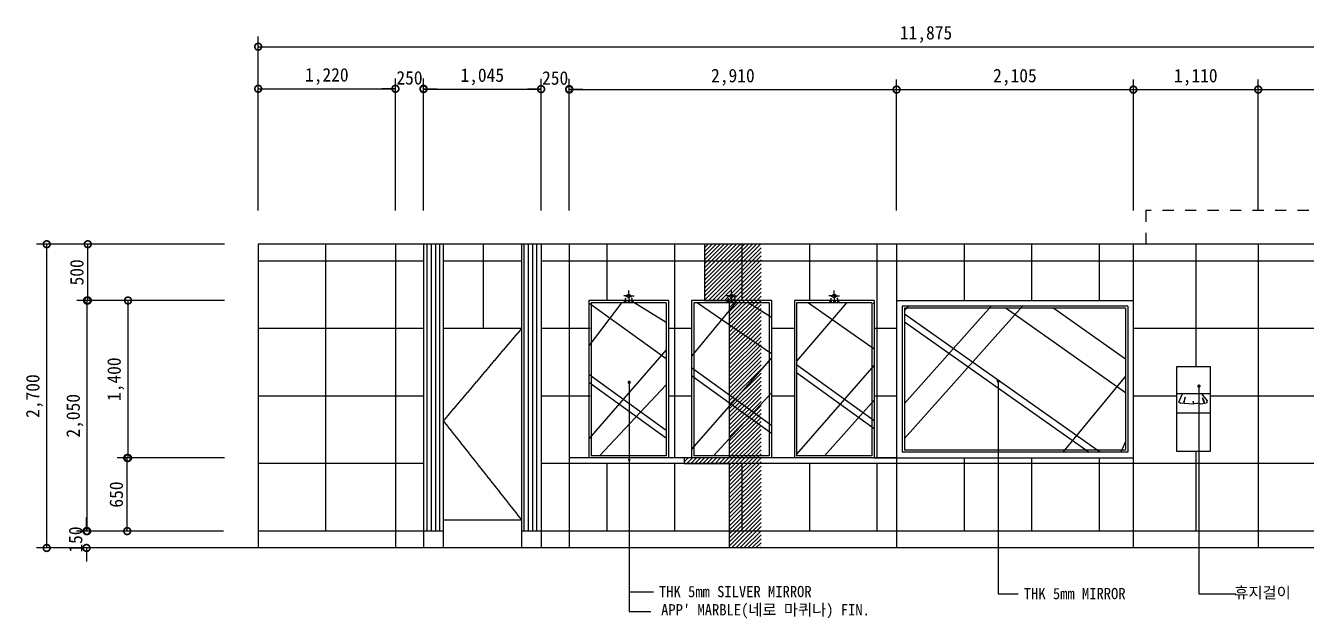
# Model space of a CAD drawing. Header units: inches. Extents: x -1249499 to 290957, y -589671 to 1013543.
# Drawn here: x -1177426 to -1166040, y 249764 to 255034 of the extents above; entities that cross this region are included whole.
import ezdxf

# ---------------------------------------------------------------- set-up
doc = ezdxf.new("R2010")
doc.units = ezdxf.units.IN
doc.header["$MEASUREMENT"] = 0
for name, pattern in [('CEN', [62, 60, -1, 0, -1]), ('HID2', [1.15, 0.75, -0.4]), ('HIDDEN', [2, 1, -1])]:
    doc.linetypes.add(name, pattern=pattern)
for name, color, linetype in [('5', 5, 'Continuous'), ('6', 6, 'Continuous'), ('CEN', 1, 'CEN'), ('DIM', 1, 'Continuous'), ('H', 8, 'Continuous'), ('text', 7, 'Continuous'), ('WALL1', 3, 'Continuous'), ('내벽', 177, 'Continuous')]:
    doc.layers.add(name, color=color, linetype=linetype)
doc.styles.get("Standard").update_dxf_attribs({"font": 'DotumChe.ttf'})
doc.dimstyles.new('STANDARD-600', dxfattribs={"dimtxt": 1000, "dimasz": 400, "dimexe": 800, "dimexo": 800, "dimgap": 400, "dimtad": 1, "dimdec": 0, "dimzin": 0, "dimdsep": 46, "dimlunit": 6, "dimtxsty": 'Standard', "dimsah": 1, "dimcen": 0.135, "dimclrd": 256, "dimclre": 256, "dimclrt": 4, "dimadec": 0, "dimazin": 0, "dimtfac": 1, "dimtdec": 0, "dimtofl": 0, "dimtmove": 2, "dimatfit": 3, "dimfxl": 1, "dimtolj": 1, "dimtzin": 0, "dimarcsym": 0})

# ---------------------------------------------------------------- blocks, each defined once
blk = doc.blocks.new('_DOTSMALL')
at = {"color": 0, "linetype": 'ByBlock', "const_width": 0.5}
blk.add_lwpolyline([(-0.0625, 0, 1), (0.0625, 0, 1)], format="xyb", close=True, dxfattribs=at)
blk = doc.blocks.new('*D983')
at = {"layer": 'DEFPOINTS', "color": 0, "transparency": 16777216}
for p in [(-1163483, 254846), (-1175358, 253090), (-1163483, 253090)]:
    blk.add_point(p, dxfattribs=at)
at = {"layer": 'H', "color": 0, "lineweight": -2, "transparency": 16777216}
for p, q in [((-1175358, 253390), (-1175358, 254936)), ((-1163483, 253390), (-1163483, 254936)), ((-1175358, 254846), (-1163483, 254846))]:
    blk.add_line(p, q, dxfattribs=at)
at = {"layer": 'H', "color": 0, "lineweight": -2, "transparency": 16777216, "xscale": 120, "yscale": 120, "zscale": 120, "rotation": 180}
blk.add_blockref('_DOTSMALL', (-1175358, 254846), dxfattribs=at)
at = {"layer": 'H', "color": 0, "lineweight": -2, "transparency": 16777216, "xscale": 120, "yscale": 120, "zscale": 120}
blk.add_blockref('_DOTSMALL', (-1163483, 254846), dxfattribs=at)
at = {"layer": 'H', "color": 4, "transparency": 16777216, "insert": (-1169421, 254955), "char_height": 120, "attachment_point": 5}
blk.add_mtext('\\A1;11,875', dxfattribs=at)
blk = doc.blocks.new('*D984')
at = {"layer": 'DEFPOINTS', "color": 0, "transparency": 16777216}
for p in [(-1165038, 254465), (-1166468, 253090), (-1165038, 253090)]:
    blk.add_point(p, dxfattribs=at)
at = {"layer": 'H', "color": 0, "lineweight": -2, "transparency": 16777216}
for p, q in [((-1166468, 253390), (-1166468, 254555)), ((-1165038, 253390), (-1165038, 254555)), ((-1166468, 254465), (-1165038, 254465))]:
    blk.add_line(p, q, dxfattribs=at)
at = {"layer": 'H', "color": 0, "lineweight": -2, "transparency": 16777216, "xscale": 120, "yscale": 120, "zscale": 120, "rotation": 180}
blk.add_blockref('_DOTSMALL', (-1166468, 254465), dxfattribs=at)
at = {"layer": 'H', "color": 0, "lineweight": -2, "transparency": 16777216, "xscale": 120, "yscale": 120, "zscale": 120}
blk.add_blockref('_DOTSMALL', (-1165038, 254465), dxfattribs=at)
at = {"layer": 'H', "color": 4, "transparency": 16777216, "insert": (-1165753, 254574), "char_height": 120, "attachment_point": 5}
blk.add_mtext('\\A1;1,430', dxfattribs=at)
blk = doc.blocks.new('*D1045')
at = {"layer": 'DEFPOINTS', "color": 0, "transparency": 16777216}
for p in [(-1177238, 253090), (-1175358, 253090), (-1175358, 250390)]:
    blk.add_point(p, dxfattribs=at)
at = {"layer": 'H', "color": 0, "lineweight": -2, "transparency": 16777216}
for p, q in [((-1175658, 253090), (-1177328, 253090)), ((-1177238, 250390), (-1177238, 253090)), ((-1175658, 250390), (-1177328, 250390))]:
    blk.add_line(p, q, dxfattribs=at)
at = {"layer": 'H', "color": 0, "lineweight": -2, "transparency": 16777216, "xscale": 120, "yscale": 120, "zscale": 120}
for p, rotation in [((-1177238, 253090), 90), ((-1177238, 250390), 270)]:
    blk.add_blockref('_DOTSMALL', p, dxfattribs=dict(at, rotation=rotation))
at = {"layer": 'H', "color": 4, "transparency": 16777216, "insert": (-1177347, 251740), "char_height": 120, "attachment_point": 5, "rotation": 90}
blk.add_mtext('\\A1;2,700', dxfattribs=at)
blk = doc.blocks.new('*D1046')
at = {"layer": 'DEFPOINTS', "color": 0, "transparency": 16777216}
for p in [(-1176873, 253090), (-1175358, 253090), (-1175358, 252590)]:
    blk.add_point(p, dxfattribs=at)
at = {"layer": 'H', "color": 0, "lineweight": -2, "transparency": 16777216}
for p, q in [((-1175658, 253090), (-1176963, 253090)), ((-1176873, 252590), (-1176873, 253090)), ((-1175658, 252590), (-1176963, 252590))]:
    blk.add_line(p, q, dxfattribs=at)
at = {"layer": 'H', "color": 0, "lineweight": -2, "transparency": 16777216, "xscale": 120, "yscale": 120, "zscale": 120}
for p, rotation in [((-1176873, 253090), 90), ((-1176873, 252590), 270)]:
    blk.add_blockref('_DOTSMALL', p, dxfattribs=dict(at, rotation=rotation))
at = {"layer": 'H', "color": 4, "transparency": 16777216, "insert": (-1176970, 252840), "char_height": 120, "attachment_point": 5, "rotation": 90}
blk.add_mtext('\\A1;500', dxfattribs=at)
blk = doc.blocks.new('*D1047')
at = {"layer": 'DEFPOINTS', "color": 0, "transparency": 16777216}
for p in [(-1176515, 252590), (-1175358, 252590), (-1175358, 251190)]:
    blk.add_point(p, dxfattribs=at)
at = {"layer": 'H', "color": 0, "lineweight": -2, "transparency": 16777216}
for p, q in [((-1175658, 252590), (-1176605, 252590)), ((-1176515, 251190), (-1176515, 252590)), ((-1175658, 251190), (-1176605, 251190))]:
    blk.add_line(p, q, dxfattribs=at)
at = {"layer": 'H', "color": 0, "lineweight": -2, "transparency": 16777216, "xscale": 120, "yscale": 120, "zscale": 120}
for p, rotation in [((-1176515, 252590), 90), ((-1176515, 251190), 270)]:
    blk.add_blockref('_DOTSMALL', p, dxfattribs=dict(at, rotation=rotation))
at = {"layer": 'H', "color": 4, "transparency": 16777216, "insert": (-1176624, 251890), "char_height": 120, "attachment_point": 5, "rotation": 90}
blk.add_mtext('\\A1;1,400', dxfattribs=at)
blk = doc.blocks.new('*D1048')
at = {"layer": 'DEFPOINTS', "color": 0, "transparency": 16777216}
for p in [(-1176522, 251190), (-1175358, 251190), (-1175365, 250540)]:
    blk.add_point(p, dxfattribs=at)
at = {"layer": 'H', "color": 0, "lineweight": -2, "transparency": 16777216}
for p, q in [((-1175658, 251190), (-1176612, 251190)), ((-1176522, 250540), (-1176522, 251190)), ((-1175665, 250540), (-1176612, 250540))]:
    blk.add_line(p, q, dxfattribs=at)
at = {"layer": 'H', "color": 0, "lineweight": -2, "transparency": 16777216, "xscale": 120, "yscale": 120, "zscale": 120}
for p, rotation in [((-1176522, 251190), 90), ((-1176522, 250540), 270)]:
    blk.add_blockref('_DOTSMALL', p, dxfattribs=dict(at, rotation=rotation))
at = {"layer": 'H', "color": 4, "transparency": 16777216, "insert": (-1176619, 250865), "char_height": 120, "attachment_point": 5, "rotation": 90}
blk.add_mtext('\\A1;650', dxfattribs=at)
blk = doc.blocks.new('*D1049')
at = {"layer": 'DEFPOINTS', "color": 0, "transparency": 16777216}
for p in [(-1176879, 252590), (-1175358, 252590), (-1175365, 250540)]:
    blk.add_point(p, dxfattribs=at)
at = {"layer": 'H', "color": 0, "lineweight": -2, "transparency": 16777216}
for p, q in [((-1175658, 252590), (-1176969, 252590)), ((-1176879, 250540), (-1176879, 252590)), ((-1175665, 250540), (-1176969, 250540))]:
    blk.add_line(p, q, dxfattribs=at)
at = {"layer": 'H', "color": 0, "lineweight": -2, "transparency": 16777216, "xscale": 120, "yscale": 120, "zscale": 120}
for p, rotation in [((-1176879, 252590), 90), ((-1176879, 250540), 270)]:
    blk.add_blockref('_DOTSMALL', p, dxfattribs=dict(at, rotation=rotation))
at = {"layer": 'H', "color": 4, "transparency": 16777216, "insert": (-1176988, 251565), "char_height": 120, "attachment_point": 5, "rotation": 90}
blk.add_mtext('\\A1;2,050', dxfattribs=at)
blk = doc.blocks.new('*D1050')
at = {"layer": 'DEFPOINTS', "color": 0, "transparency": 16777216}
for p in [(-1176884, 250540), (-1175365, 250540), (-1175358, 250390)]:
    blk.add_point(p, dxfattribs=at)
at = {"layer": 'H', "color": 0, "lineweight": -2, "transparency": 16777216}
for p, q in [((-1176884, 250540), (-1176884, 250660)), ((-1175665, 250540), (-1176974, 250540)), ((-1175658, 250390), (-1176974, 250390)), ((-1176884, 250390), (-1176884, 250270))]:
    blk.add_line(p, q, dxfattribs=at)
at = {"layer": 'H', "color": 0, "lineweight": -2, "transparency": 16777216, "xscale": 120, "yscale": 120, "zscale": 120}
for p, rotation in [((-1176884, 250540), 270), ((-1176884, 250390), 90)]:
    blk.add_blockref('_DOTSMALL', p, dxfattribs=dict(at, rotation=rotation))
at = {"layer": 'H', "color": 4, "transparency": 16777216, "insert": (-1176981, 250465), "char_height": 120, "attachment_point": 5, "rotation": 90}
blk.add_mtext('\\A1;150', dxfattribs=at)
blk = doc.blocks.new('*D1051')
at = {"layer": 'DEFPOINTS', "color": 0, "transparency": 16777216}
for p in [(-1169683, 254465), (-1172593, 253090), (-1169683, 253090)]:
    blk.add_point(p, dxfattribs=at)
at = {"layer": 'H', "color": 0, "lineweight": -2, "transparency": 16777216}
for p, q in [((-1172593, 253390), (-1172593, 254555)), ((-1169683, 253390), (-1169683, 254555)), ((-1172593, 254465), (-1169683, 254465))]:
    blk.add_line(p, q, dxfattribs=at)
at = {"layer": 'H', "color": 0, "lineweight": -2, "transparency": 16777216, "xscale": 120, "yscale": 120, "zscale": 120, "rotation": 180}
blk.add_blockref('_DOTSMALL', (-1172593, 254465), dxfattribs=at)
at = {"layer": 'H', "color": 0, "lineweight": -2, "transparency": 16777216, "xscale": 120, "yscale": 120, "zscale": 120}
blk.add_blockref('_DOTSMALL', (-1169683, 254465), dxfattribs=at)
at = {"layer": 'H', "color": 4, "transparency": 16777216, "insert": (-1171138, 254574), "char_height": 120, "attachment_point": 5}
blk.add_mtext('\\A1;2,910', dxfattribs=at)
blk = doc.blocks.new('*D1052')
at = {"layer": 'DEFPOINTS', "color": 0, "transparency": 16777216}
for p in [(-1172843, 254469), (-1173888, 253090), (-1172843, 253090)]:
    blk.add_point(p, dxfattribs=at)
at = {"layer": 'H', "color": 0, "lineweight": -2, "transparency": 16777216}
for p, q in [((-1173888, 253390), (-1173888, 254559)), ((-1172843, 253390), (-1172843, 254559)), ((-1173888, 254469), (-1172843, 254469))]:
    blk.add_line(p, q, dxfattribs=at)
at = {"layer": 'H', "color": 0, "lineweight": -2, "transparency": 16777216, "xscale": 120, "yscale": 120, "zscale": 120, "rotation": 180}
blk.add_blockref('_DOTSMALL', (-1173888, 254469), dxfattribs=at)
at = {"layer": 'H', "color": 0, "lineweight": -2, "transparency": 16777216, "xscale": 120, "yscale": 120, "zscale": 120}
blk.add_blockref('_DOTSMALL', (-1172843, 254469), dxfattribs=at)
at = {"layer": 'H', "color": 4, "transparency": 16777216, "insert": (-1173366, 254578), "char_height": 120, "attachment_point": 5}
blk.add_mtext('\\A1;1,045', dxfattribs=at)
blk = doc.blocks.new('*D1053')
at = {"layer": 'DEFPOINTS', "color": 0, "transparency": 16777216}
for p in [(-1173888, 254472), (-1174138, 253090), (-1173888, 253090)]:
    blk.add_point(p, dxfattribs=at)
at = {"layer": 'H', "color": 0, "lineweight": -2, "transparency": 16777216}
for p, q in [((-1174138, 253390), (-1174138, 254562)), ((-1173888, 253390), (-1173888, 254562)), ((-1174138, 254472), (-1174258, 254472)), ((-1173888, 254472), (-1173768, 254472))]:
    blk.add_line(p, q, dxfattribs=at)
at = {"layer": 'H', "color": 0, "lineweight": -2, "transparency": 16777216, "xscale": 120, "yscale": 120, "zscale": 120}
blk.add_blockref('_DOTSMALL', (-1174138, 254472), dxfattribs=at)
at = {"layer": 'H', "color": 0, "lineweight": -2, "transparency": 16777216, "xscale": 120, "yscale": 120, "zscale": 120, "rotation": 180}
blk.add_blockref('_DOTSMALL', (-1173888, 254472), dxfattribs=at)
at = {"layer": 'H', "color": 4, "transparency": 16777216, "insert": (-1174013, 254569), "char_height": 120, "attachment_point": 5}
blk.add_mtext('\\A1;250', dxfattribs=at)
blk = doc.blocks.new('*D1054')
at = {"layer": 'DEFPOINTS', "color": 0, "transparency": 16777216}
for p in [(-1174138, 254472), (-1175358, 253090), (-1174138, 253090)]:
    blk.add_point(p, dxfattribs=at)
at = {"layer": 'H', "color": 0, "lineweight": -2, "transparency": 16777216}
for p, q in [((-1175358, 253390), (-1175358, 254562)), ((-1174138, 253390), (-1174138, 254562)), ((-1175358, 254472), (-1174138, 254472))]:
    blk.add_line(p, q, dxfattribs=at)
at = {"layer": 'H', "color": 0, "lineweight": -2, "transparency": 16777216, "xscale": 120, "yscale": 120, "zscale": 120, "rotation": 180}
blk.add_blockref('_DOTSMALL', (-1175358, 254472), dxfattribs=at)
at = {"layer": 'H', "color": 0, "lineweight": -2, "transparency": 16777216, "xscale": 120, "yscale": 120, "zscale": 120}
blk.add_blockref('_DOTSMALL', (-1174138, 254472), dxfattribs=at)
at = {"layer": 'H', "color": 4, "transparency": 16777216, "insert": (-1174748, 254581), "char_height": 120, "attachment_point": 5}
blk.add_mtext('\\A1;1,220', dxfattribs=at)
blk = doc.blocks.new('*D1055')
at = {"layer": 'DEFPOINTS', "color": 0, "transparency": 16777216}
for p in [(-1172593, 254469), (-1172843, 253090), (-1172593, 253090)]:
    blk.add_point(p, dxfattribs=at)
at = {"layer": 'H', "color": 0, "lineweight": -2, "transparency": 16777216}
for p, q in [((-1172843, 253390), (-1172843, 254559)), ((-1172593, 253390), (-1172593, 254559)), ((-1172843, 254469), (-1172963, 254469)), ((-1172593, 254469), (-1172473, 254469))]:
    blk.add_line(p, q, dxfattribs=at)
at = {"layer": 'H', "color": 0, "lineweight": -2, "transparency": 16777216, "xscale": 120, "yscale": 120, "zscale": 120}
blk.add_blockref('_DOTSMALL', (-1172843, 254469), dxfattribs=at)
at = {"layer": 'H', "color": 0, "lineweight": -2, "transparency": 16777216, "xscale": 120, "yscale": 120, "zscale": 120, "rotation": 180}
blk.add_blockref('_DOTSMALL', (-1172593, 254469), dxfattribs=at)
at = {"layer": 'H', "color": 4, "transparency": 16777216, "insert": (-1172718, 254567), "char_height": 120, "attachment_point": 5}
blk.add_mtext('\\A1;250', dxfattribs=at)
blk = doc.blocks.new('*D1056')
at = {"layer": 'DEFPOINTS', "color": 0, "transparency": 16777216}
for p in [(-1167578, 254465), (-1169683, 253090), (-1167578, 253090)]:
    blk.add_point(p, dxfattribs=at)
at = {"layer": 'H', "color": 0, "lineweight": -2, "transparency": 16777216}
for p, q in [((-1169683, 253390), (-1169683, 254555)), ((-1167578, 253390), (-1167578, 254555)), ((-1169683, 254465), (-1167578, 254465))]:
    blk.add_line(p, q, dxfattribs=at)
at = {"layer": 'H', "color": 0, "lineweight": -2, "transparency": 16777216, "xscale": 120, "yscale": 120, "zscale": 120, "rotation": 180}
blk.add_blockref('_DOTSMALL', (-1169683, 254465), dxfattribs=at)
at = {"layer": 'H', "color": 0, "lineweight": -2, "transparency": 16777216, "xscale": 120, "yscale": 120, "zscale": 120}
blk.add_blockref('_DOTSMALL', (-1167578, 254465), dxfattribs=at)
at = {"layer": 'H', "color": 4, "transparency": 16777216, "insert": (-1168631, 254574), "char_height": 120, "attachment_point": 5}
blk.add_mtext('\\A1;2,105', dxfattribs=at)
blk = doc.blocks.new('*D1057')
at = {"layer": 'DEFPOINTS', "color": 0, "transparency": 16777216}
for p in [(-1166468, 254465), (-1167578, 253090), (-1166468, 253090)]:
    blk.add_point(p, dxfattribs=at)
at = {"layer": 'H', "color": 0, "lineweight": -2, "transparency": 16777216}
for p, q in [((-1167578, 253390), (-1167578, 254555)), ((-1166468, 253390), (-1166468, 254555)), ((-1167578, 254465), (-1166468, 254465))]:
    blk.add_line(p, q, dxfattribs=at)
at = {"layer": 'H', "color": 0, "lineweight": -2, "transparency": 16777216, "xscale": 120, "yscale": 120, "zscale": 120, "rotation": 180}
blk.add_blockref('_DOTSMALL', (-1167578, 254465), dxfattribs=at)
at = {"layer": 'H', "color": 0, "lineweight": -2, "transparency": 16777216, "xscale": 120, "yscale": 120, "zscale": 120}
blk.add_blockref('_DOTSMALL', (-1166468, 254465), dxfattribs=at)
at = {"layer": 'H', "color": 4, "transparency": 16777216, "insert": (-1167023, 254574), "char_height": 120, "attachment_point": 5}
blk.add_mtext('\\A1;1,110', dxfattribs=at)

msp = doc.modelspace()

# ---------------------------------------------------------------- hatches: boundary and pattern name
at = {"layer": 'H'}
h = msp.add_hatch(dxfattribs=at)
h.set_pattern_fill('ANSI31', color=256, scale=300, angle=45, style=0)
h.set_pattern_definition([(90, (-1423867.076, 97570.18), (-37.5, 7e-15), [])])
h.paths.add_polyline_path([(-1173713.2, 253090.4), (-1173888.2, 253090.4), (-1173888.2, 250540.4), (-1173713.2, 250540.4)])
h.paths.add_polyline_path([(-1172843.2, 253090.4), (-1173018.2, 253090.4), (-1173018.2, 250540.4), (-1172843.2, 250540.4)])
h = msp.add_hatch(dxfattribs=at)
h.set_pattern_fill('ANSI31', color=256, scale=8, style=0)
h.set_pattern_definition([(45, (-1435165.578, 114683.675), (-17.9605122, 17.9605122), [])])
h.paths.add_polyline_path([(-1171389.8, 253090.4), (-1170887.8, 253090.4), (-1170887.8, 250390.4), (-1171169.8, 250390.4), (-1171169.8, 251140.4), (-1171569.8, 251140.4), (-1171569.8, 251190.4), (-1171169.8, 251190.4), (-1171169.8, 252590.4), (-1171389.8, 252590.4)])

# ---------------------------------------------------------------- linework, layer by layer
at = {"linetype": 'HIDDEN', "ltscale": 100}
for p, q in [((-1164818.2, 253390.4), (-1167468.2, 253390.4)), ((-1167468.2, 253390.4), (-1167468.2, 253090.4))]:
    msp.add_line(p, q, dxfattribs=at)
at = {"color": 1}
for p, q in [((-1172064.2, 252630.1), (-1172064.2, 252672.7)), ((-1171150.4, 252630.1), (-1171150.4, 252672.7)), ((-1170237.2, 252630.1), (-1170237.2, 252672.7)), ((-1172064.2, 252630.1), (-1172106.8, 252630.1)), ((-1172064.2, 252630.1), (-1172021.6, 252630.1)), ((-1172064.2, 252630.1), (-1172064.2, 252587.5)), ((-1172064.2, 252630.1), (-1172064.2, 252587.5)), ((-1171150.4, 252630.1), (-1171193, 252630.1)), ((-1171150.4, 252630.1), (-1171107.8, 252630.1)), ((-1171150.4, 252630.1), (-1171150.4, 252587.5)), ((-1171150.4, 252630.1), (-1171150.4, 252587.5)), ((-1170237.2, 252630.1), (-1170279.8, 252630.1)), ((-1170237.2, 252630.1), (-1170194.6, 252630.1)), ((-1170237.2, 252630.1), (-1170237.2, 252587.5)), ((-1170237.2, 252630.1), (-1170237.2, 252587.5))]:
    msp.add_line(p, q, dxfattribs=at)
at = {"color": 2}
msp.add_line((-1162983.2, 250390.4), (-1176534.8, 250390.4), dxfattribs=at)
at = {"color": 4}
for centre in [(-1172064.2, 252630.1), (-1171150.4, 252630.1), (-1170237.2, 252630.1)]:
    msp.add_circle(centre, 16, dxfattribs=at)
at = {"layer": '5'}
for p, q in [((-1171730.2, 252570.4), (-1172398.2, 252570.4)), ((-1172398.2, 252570.4), (-1172398.2, 251210.4)), ((-1171730.2, 252570.4), (-1171730.2, 251210.4)), ((-1170815.9, 252570.4), (-1171484.9, 252570.4)), ((-1171484.9, 252570.4), (-1171484.9, 251210.4)), ((-1170815.9, 252570.4), (-1170815.9, 251210.4)), ((-1169903.2, 252570.4), (-1170571.2, 252570.4)), ((-1170571.2, 252570.4), (-1170571.2, 251210.4)), ((-1169903.2, 252570.4), (-1169903.2, 251210.4)), ((-1169683.2, 252590.4), (-1167578.2, 252590.4)), ((-1167628.2, 252540.4), (-1169633.2, 252540.4)), ((-1169633.2, 252540.4), (-1169633.2, 251240.4)), ((-1167628.2, 252540.4), (-1167628.2, 251240.4)), ((-1167648.2, 252520.4), (-1169613.2, 252520.4)), ((-1169613.2, 252520.4), (-1169613.2, 251260.4)), ((-1167648.2, 252520.4), (-1167648.2, 251260.4)), ((-1166893.2, 251760.4), (-1167193.2, 251760.4)), ((-1167193.2, 251590.4), (-1166893.2, 251590.4)), ((-1171730.2, 251210.4), (-1172398.2, 251210.4)), ((-1170815.9, 251210.4), (-1171484.9, 251210.4)), ((-1169903.2, 251210.4), (-1170571.2, 251210.4)), ((-1169883.2, 251190.4), (-1167578.2, 251190.4)), ((-1167628.2, 251240.4), (-1169633.2, 251240.4)), ((-1167648.2, 251260.4), (-1169613.2, 251260.4)), ((-1173708.2, 250540.4), (-1175358.2, 250540.4)), ((-1165858.2, 250540.4), (-1173018.2, 250540.4))]:
    msp.add_line(p, q, dxfattribs=at)
at = {"layer": '6'}
for p, q in [((-1173888.2, 253090.4), (-1173888.2, 250390.4)), ((-1173713.2, 253090.4), (-1173713.2, 250390.4)), ((-1173018.2, 253090.4), (-1173018.2, 250390.4)), ((-1172843.2, 253090.4), (-1172843.2, 250390.4)), ((-1173018.2, 252340.4), (-1173713.2, 252340.4)), ((-1167193.2, 252000.4), (-1167193.2, 251250.4)), ((-1166893.2, 252000.4), (-1167193.2, 252000.4)), ((-1166893.2, 251250.4), (-1166893.2, 252000.4)), ((-1169683.2, 251190.4), (-1172593.2, 251190.4)), ((-1167193.2, 251250.4), (-1166893.2, 251250.4)), ((-1169683.2, 251140.4), (-1172593.2, 251140.4)), ((-1173713.2, 250640.4), (-1173018.2, 250640.4))]:
    msp.add_line(p, q, dxfattribs=at)
at = {"layer": 'CEN'}
for p, q in [((-1173018.2, 252340.4), (-1173713.2, 251519.9)), ((-1173713.2, 251519.9), (-1173018.2, 250640.4))]:
    msp.add_line(p, q, dxfattribs=at)
at = {"layer": 'H'}
for p, q in [((-1174758.2, 253090.4), (-1174758.2, 250540.4)), ((-1173358.2, 253090.4), (-1173358.2, 252340.4)), ((-1172258.2, 253090.4), (-1172258.2, 252590.4)), ((-1171658.2, 253090.4), (-1171658.2, 251190.4)), ((-1171058.2, 253090.4), (-1171058.2, 252590.4)), ((-1170458.2, 253090.4), (-1170458.2, 252590.4)), ((-1169858.2, 253090.4), (-1169858.2, 251190.4)), ((-1169083.2, 253090.4), (-1169083.2, 252590.4)), ((-1168483.2, 253090.4), (-1168483.2, 252590.4)), ((-1167883.2, 253090.4), (-1167883.2, 252590.4)), ((-1167023.2, 253090.4), (-1167023.2, 252000.4)), ((-1173888.2, 252940.4), (-1175358.2, 252940.4)), ((-1173018.2, 252940.4), (-1173713.2, 252940.4)), ((-1163493.2, 252940.4), (-1172843.2, 252940.4)), ((-1172129.3, 252567.8), (-1172418.2, 252187.2)), ((-1172417.3, 252570.4), (-1171730.2, 252072.9)), ((-1172009.5, 252570.4), (-1171730.2, 252396.4)), ((-1171115.7, 252567.8), (-1171504.9, 252093.6)), ((-1171453.6, 252570.4), (-1170795.9, 252117.7)), ((-1170995.8, 252570.4), (-1170795.9, 252441.2)), ((-1170127.7, 252567.8), (-1170571.2, 252050.6)), ((-1170465.6, 252570.4), (-1169883.2, 252158.9)), ((-1169894, 252570.4), (-1169883.2, 252562.8)), ((-1169577.7, 252540.4), (-1169613.2, 252500.6)), ((-1168564.5, 252540.4), (-1169613.2, 251362.6)), ((-1168841.9, 252540.4), (-1169613.2, 251674.1)), ((-1169613.2, 252472.2), (-1167869.9, 251240.4)), ((-1168708.8, 252520.4), (-1167648.2, 251771)), ((-1168285.1, 252520.4), (-1167648.2, 252070.4)), ((-1173888.2, 252340.4), (-1175358.2, 252340.4)), ((-1172408.2, 252340.4), (-1172843.2, 252340.4)), ((-1171500.2, 252340.4), (-1171700.2, 252340.4)), ((-1170591.2, 252340.4), (-1170791.2, 252340.4)), ((-1169683.2, 252340.4), (-1169883.2, 252340.4)), ((-1169613.2, 252400.1), (-1167972, 251240.4)), ((-1165858.2, 252340.4), (-1167578.2, 252340.4)), ((-1171730.2, 252152.6), (-1172418.2, 251360.8)), ((-1170795.9, 252081.4), (-1171504.9, 251267.2)), ((-1171504.9, 251995.1), (-1170795.9, 251482.9)), ((-1170571.2, 252022.2), (-1169883.2, 251524.1)), ((-1169883.2, 252015.9), (-1170571.2, 251224.1)), ((-1172418.2, 251936.3), (-1171730.2, 251438.1)), ((-1172418.2, 251864.1), (-1171729.3, 251365.4)), ((-1171504.9, 251923), (-1170795.9, 251410.7)), ((-1170571.2, 251950.1), (-1169883.2, 251451.9)), ((-1167648.2, 251917.7), (-1168206.3, 251240.4)), ((-1173888.2, 251740.4), (-1175358.2, 251740.4)), ((-1172408.2, 251740.4), (-1172843.2, 251740.4)), ((-1171730.2, 251841), (-1172324.7, 251210.4)), ((-1171500.2, 251740.4), (-1171700.2, 251740.4)), ((-1170795.9, 251769.9), (-1171311, 251210.4)), ((-1170591.2, 251740.4), (-1170791.2, 251740.4)), ((-1169683.2, 251740.4), (-1169883.2, 251740.4)), ((-1167193.2, 251740.4), (-1167578.2, 251740.4)), ((-1167156.8, 251729), (-1167141.9, 251758.8)), ((-1166971.8, 251760.4), (-1166923, 251699.3)), ((-1165858.2, 251740.4), (-1166893.2, 251740.4)), ((-1169883.2, 251704.4), (-1170323, 251210.4)), ((-1167173.8, 251686.6), (-1167156.8, 251729)), ((-1167156.8, 251673.8), (-1167173.8, 251686.6)), ((-1167133.4, 251675.9), (-1167156.8, 251673.8)), ((-1167116.4, 251731.2), (-1167133.4, 251675.9)), ((-1167127, 251673.8), (-1167116.4, 251731.2)), ((-1167044.1, 251669.6), (-1167127, 251673.8)), ((-1167046.2, 251695.1), (-1167044.1, 251669.6)), ((-1167039.9, 251671.7), (-1167046.2, 251695.1)), ((-1167012.2, 251673.8), (-1167039.9, 251671.7)), ((-1167005.9, 251678.1), (-1167012.2, 251673.8)), ((-1166976.1, 251669.6), (-1167005.9, 251678.1)), ((-1166946.3, 251673.8), (-1166976.1, 251669.6)), ((-1166963.3, 251724.8), (-1166950.6, 251697.2)), ((-1166944.2, 251673.8), (-1166963.3, 251724.8)), ((-1166950.6, 251697.2), (-1166946.3, 251673.8)), ((-1166927.2, 251678.1), (-1166944.2, 251673.8)), ((-1166923, 251699.3), (-1166927.2, 251678.1)), ((-1167648.2, 251337.8), (-1167689.9, 251240.4)), ((-1169083.2, 251190.4), (-1169083.2, 250540.4)), ((-1168483.2, 251190.4), (-1168483.2, 250540.4)), ((-1167883.2, 251190.4), (-1167883.2, 250540.4)), ((-1167023.2, 251250.4), (-1167023.2, 250540.4)), ((-1173888.2, 251140.4), (-1175358.2, 251140.4)), ((-1172593.2, 251140.4), (-1172843.2, 251140.4)), ((-1172258.2, 251140.4), (-1172258.2, 250540.4)), ((-1171658.2, 251140.4), (-1171658.2, 250540.4)), ((-1171058.2, 251140.4), (-1171058.2, 250540.4)), ((-1170458.2, 251140.4), (-1170458.2, 250540.4)), ((-1169858.2, 251140.4), (-1169858.2, 250540.4)), ((-1165858.2, 251140.4), (-1169683.2, 251140.4))]:
    msp.add_line(p, q, dxfattribs=at)
at = {"layer": 'H', "linetype": 'HID2', "ltscale": 30}
for points in [[(-1172020.9, 252590.4), (-1172107.5, 252590.4), (-1172107.5, 252583.8), (-1172020.9, 252583.8)], [(-1171107, 252590.4), (-1171193.7, 252590.4), (-1171193.7, 252583.8), (-1171107, 252583.8)], [(-1170193.9, 252590.4), (-1170280.5, 252590.4), (-1170280.5, 252583.8), (-1170193.9, 252583.8)]]:
    msp.add_lwpolyline(points, close=True, dxfattribs=at)
for centre, start, end in [((-1172014.5, 252586.7), 139.0363, 177.37503), ((-1172113.9, 252586.7), 2.62497, 40.9637), ((-1171100.7, 252586.7), 139.0363, 177.37503), ((-1171200.1, 252586.7), 2.62497, 40.9637), ((-1170187.5, 252586.7), 139.0363, 177.37503), ((-1170286.9, 252586.7), 2.62497, 40.9637)]:
    msp.add_arc(centre, 82, start, end, dxfattribs=at)
at = {"layer": 'WALL1'}
for p, q in [((-1163733.2, 253090.4), (-1175358.2, 253090.4)), ((-1175358.2, 253090.4), (-1175358.2, 250390.4)), ((-1174138.2, 253090.4), (-1174138.2, 250390.4)), ((-1172593.2, 253090.4), (-1172593.2, 250390.4)), ((-1169683.2, 253090.4), (-1169683.2, 250390.4)), ((-1167578.2, 253090.4), (-1167578.2, 250390.4)), ((-1166468.2, 253090.4), (-1166468.2, 250390.4)), ((-1172418.2, 252590.4), (-1172418.2, 251190.4)), ((-1171710.2, 252590.4), (-1172418.2, 252590.4)), ((-1171710.2, 252590.4), (-1171710.2, 251190.4)), ((-1170795.9, 252590.4), (-1171504.9, 252590.4)), ((-1171504.9, 252590.4), (-1171504.9, 251190.4)), ((-1170795.9, 252590.4), (-1170795.9, 251190.4)), ((-1169883.2, 252590.4), (-1170591.2, 252590.4)), ((-1170591.2, 252590.4), (-1170591.2, 251190.4)), ((-1169883.2, 252590.4), (-1169883.2, 251190.4))]:
    msp.add_line(p, q, dxfattribs=at)
msp.add_lwpolyline([(-1171389.8, 253090.4), (-1171389.8, 252590.4), (-1171169.8, 252590.4), (-1171169.8, 251190.4), (-1171569.8, 251190.4), (-1171569.8, 251140.4), (-1171169.8, 251140.4), (-1171169.8, 250390.4)], dxfattribs=at)
at = {"layer": '내벽', "color": 1}
for p, q in [((-1172064.2, 252675), (-1172064.2, 252677.7)), ((-1171150.4, 252675), (-1171150.4, 252677.7)), ((-1170237.2, 252675), (-1170237.2, 252677.7)), ((-1172109.1, 252630.1), (-1172111.8, 252630.1)), ((-1172064.2, 252585.2), (-1172064.2, 252582.5)), ((-1172019.3, 252630.1), (-1172016.6, 252630.1)), ((-1171195.3, 252630.1), (-1171198, 252630.1)), ((-1171150.4, 252585.2), (-1171150.4, 252582.5)), ((-1171105.5, 252630.1), (-1171102.7, 252630.1)), ((-1170282.1, 252630.1), (-1170284.8, 252630.1)), ((-1170237.2, 252585.2), (-1170237.2, 252582.5)), ((-1170192.3, 252630.1), (-1170189.6, 252630.1))]:
    msp.add_line(p, q, dxfattribs=at)

# ---------------------------------------------------------------- texts
at = {"layer": 'text', "char_height": 100, "width": 10824, "attachment_point": 1}
for s, insert in [('THK 5mm SILVER MIRROR', (-1171795.2, 250052.4)), ('THK 5mm MIRROR', (-1168551.8, 250034.5)), ('휴지걸이', (-1166680.5, 250043.1)), (" APP' MARBLE(네로 마퀴나) FIN.", (-1171840.6, 249890.7))]:
    msp.add_mtext(s, dxfattribs=dict(at, insert=insert))

# ---------------------------------------------------------------- dimensions: what is measured, and where the dimension line sits
at = {"layer": 'H'}
for base, p1, p2, picture, middle in [((-1163483.2, 254845.9), (-1175358.2, 253090.4), (-1163483.2, 253090.4), '*D983', (-1169420.7, 254954.8)), ((-1174138.2, 254471.8), (-1175358.2, 253090.4), (-1174138.2, 253090.4), '*D1054', (-1174748.2, 254580.7)), ((-1173888.2, 254471.8), (-1174138.2, 253090.4), (-1173888.2, 253090.4), '*D1053', (-1174013.2, 254569.4)), ((-1172843.2, 254469.3), (-1173888.2, 253090.4), (-1172843.2, 253090.4), '*D1052', (-1173365.7, 254578.2)), ((-1172593.2, 254469.3), (-1172843.2, 253090.4), (-1172593.2, 253090.4), '*D1055', (-1172718.2, 254566.9)), ((-1169683.2, 254464.6), (-1172593.2, 253090.4), (-1169683.2, 253090.4), '*D1051', (-1171138.2, 254573.5)), ((-1167578.2, 254464.6), (-1169683.2, 253090.4), (-1167578.2, 253090.4), '*D1056', (-1168630.7, 254573.5)), ((-1166468.2, 254464.6), (-1167578.2, 253090.4), (-1166468.2, 253090.4), '*D1057', (-1167023.2, 254573.5)), ((-1165038.2, 254464.6), (-1166468.2, 253090.4), (-1165038.2, 253090.4), '*D984', (-1165753.2, 254573.5))]:
    dim = msp.add_linear_dim(base=base, p1=p1, p2=p2, dimstyle='STANDARD-600', override={"dimscale": 60, "dimtxt": 2, "dimasz": 2, "dimexe": 1.5, "dimexo": 5, "dimgap": 0.625, "dimtoh": 1, "dimzin": 8, "dimblk1": 'DOTSMALL', "dimblk2": 'DOTSMALL', "dimcen": 1, "dimclrd": 0, "dimclre": 0, "dimtix": 1}, dxfattribs=at)
    dim.commit()
    dim.dimension.update_dxf_attribs({"geometry": picture, "text_midpoint": middle})
for base, p1, p2, picture, middle in [((-1177237.9, 253090.4), (-1175358.2, 250390.4), (-1175358.2, 253090.4), '*D1045', (-1177346.8, 251740.4)), ((-1176872.6, 253090.4), (-1175358.2, 252590.4), (-1175358.2, 253090.4), '*D1046', (-1176970.1, 252840.4)), ((-1176879.2, 252590.4), (-1175364.8, 250540), (-1175358.2, 252590.4), '*D1049', (-1176988.1, 251565.2)), ((-1176515.2, 252590.4), (-1175358.2, 251190.4), (-1175358.2, 252590.4), '*D1047', (-1176624.1, 251890.4)), ((-1176521.8, 251190.4), (-1175364.8, 250540), (-1175358.2, 251190.4), '*D1048', (-1176619.4, 250865.2)), ((-1176883.9, 250540), (-1175358.2, 250390.4), (-1175364.8, 250540), '*D1050', (-1176981.4, 250465.2))]:
    dim = msp.add_linear_dim(base=base, p1=p1, p2=p2, angle=90, dimstyle='STANDARD-600', override={"dimscale": 60, "dimtxt": 2, "dimasz": 2, "dimexe": 1.5, "dimexo": 5, "dimgap": 0.625, "dimtoh": 1, "dimzin": 8, "dimblk1": 'DOTSMALL', "dimblk2": 'DOTSMALL', "dimcen": 1, "dimclrd": 0, "dimclre": 0, "dimtix": 1}, dxfattribs=at)
    dim.commit()
    dim.dimension.update_dxf_attribs({"geometry": picture, "text_midpoint": middle})

# ---------------------------------------------------------------- leaders
at = {"layer": 'DIM', "color": 8}
msp.add_leader([(-1172059.8, 251172.9), (-1172059.8, 249825), (-1171866.3, 249825)], dimstyle='STANDARD-600', override={"dimscale": 60, "dimtxt": 1.8, "dimasz": 1.5, "dimexe": 1.5, "dimexo": 2, "dimgap": 0.5, "dimtad": 3, "dimzin": 8, "dimcen": 1, "dimclrd": 8, "dimclre": 8, "dimtix": 1, "dimldrblk": 'DOTSMALL'}, dxfattribs=at)
at = {"layer": 'H', "color": 8, "linetype": 'Continuous'}
for points in [[(-1172059.8, 251862.6), (-1172059.8, 250001.3), (-1171845, 250001.3)], [(-1168779.2, 251873.5), (-1168779.2, 249983.2), (-1168601.6, 249983.2)]]:
    msp.add_leader(points, dimstyle='STANDARD-600', override={"dimscale": 60, "dimtxt": 2, "dimasz": 2, "dimexe": 1.5, "dimexo": 5, "dimgap": 0.625, "dimtoh": 1, "dimzin": 8, "dimcen": 1, "dimclrd": 8, "dimclre": 8, "dimtix": 1, "dimldrblk": 'DOTSMALL'}, dxfattribs=at)
at = {"layer": 'text', "color": 8}
msp.add_leader([(-1166994.8, 251829), (-1166994.8, 249983.2), (-1166668.4, 249983.2)], dimstyle='STANDARD-600', override={"dimscale": 60, "dimtxt": 2, "dimasz": 2, "dimexe": 1.5, "dimexo": 5, "dimgap": 0.625, "dimtoh": 1, "dimzin": 8, "dimcen": 1, "dimclrd": 8, "dimclre": 8, "dimtix": 1, "dimldrblk": 'DOTSMALL'}, dxfattribs=at)

doc.saveas('drawing.dxf')
